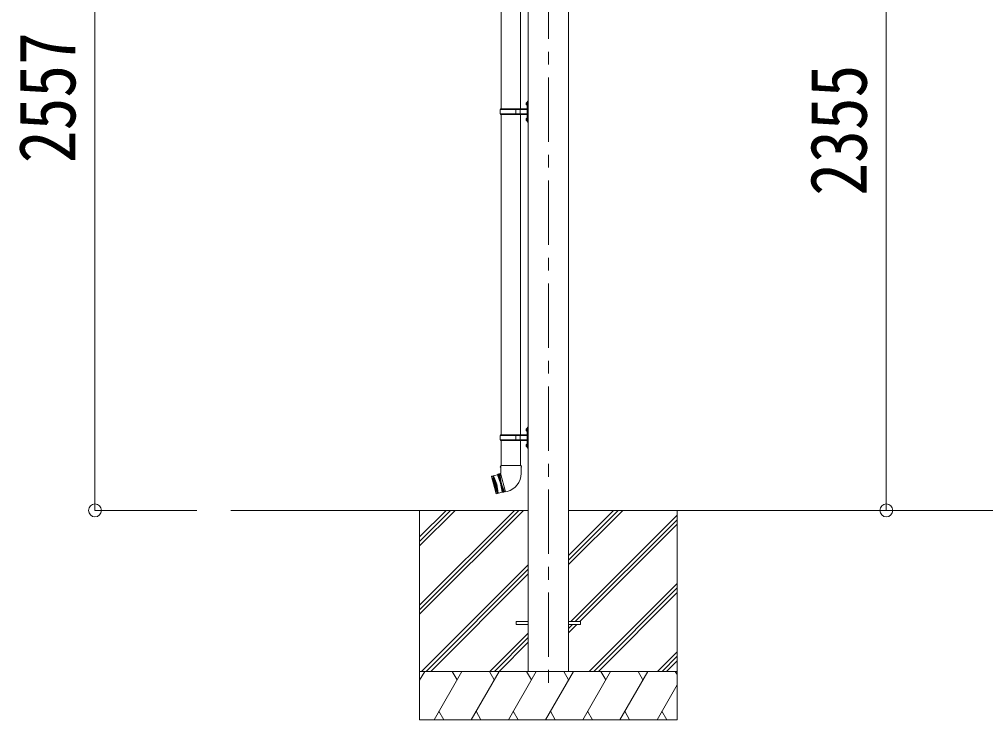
# Model space of a CAD drawing. Units: millimetres at full size, sheet at 1:40. Extents: x -11243 to 11243, y -7760 to 7760.
# Drawn here: x 482 to 3483, y -5220 to -3044 of the extents above; entities that cross this region are included whole.
import ezdxf
from ezdxf.enums import TextEntityAlignment as Align

# ---------------------------------------------------------------- set-up
doc = ezdxf.new("R2010")
doc.units = ezdxf.units.MM
doc.header["$LTSCALE"] = 40
doc.header["$PDMODE"] = 32
doc.header["$PDSIZE"] = 40
doc.linetypes.add('CHAIN1', pattern=[8, 5, -1, 1, -1])
doc.layers.add('0-3_ELV2', color=7, linetype='Continuous', lineweight=9)
doc.layers.add('0-6_OTH_LINE', color=6, linetype='Continuous', lineweight=9)
doc.styles.add('ＭＳ ゴシック', font='')
doc.styles.get('ＭＳ ゴシック').set_extended_font_data('MS Gothic')

msp = doc.modelspace()

# ---------------------------------------------------------------- linework, layer by layer
at = {"layer": '0-3_ELV2', "color": 5, "linetype": 'CHAIN1'}
msp.add_line((2125.34, -1945.03), (2125.34, -5120.46), dxfattribs=at)
at = {"layer": '0-3_ELV2', "color": 4}
for p, q in [((2062.84, -2215.95), (2062.84, -5069.85)), ((2187.84, -2215.95), (2187.84, -5069.85)), ((2025.34, -4915.35), (2062.84, -4915.35)), ((2025.34, -4915.35), (2025.34, -4924.35)), ((2187.84, -4915.35), (2225.34, -4915.35)), ((2225.34, -4915.35), (2225.34, -4924.35)), ((2025.34, -4924.35), (2062.84, -4924.35)), ((2187.84, -4924.35), (2225.34, -4924.35))]:
    msp.add_line(p, q, dxfattribs=at)
at = {"layer": '0-3_ELV2'}
for p, q in [((1978.99, -2432.86), (1978.99, -3322.35)), ((2038.69, -2432.86), (2038.69, -3322.35)), ((2060.84, -3298.86), (2058.84, -3300.86)), ((2058.84, -3300.86), (2058.84, -3361.86)), ((2060.84, -3298.86), (2060.84, -3363.86)), ((2060.84, -3298.86), (2062.84, -3298.86)), ((2062.84, -3363.86), (2062.84, -3298.86)), ((1975.84, -3324.36), (1976.84, -3322.36)), ((1975.84, -3338.36), (1975.84, -3324.36)), ((2024.33, -3324.36), (1975.84, -3324.36)), ((2058.34, -3322.36), (1976.84, -3322.36)), ((2024.33, -3340.36), (2024.33, -3322.36)), ((2025.09, -3322.36), (2027.09, -3324.36)), ((2058.34, -3324.36), (2027.09, -3324.36)), ((2037.46, -3324.36), (2035.46, -3322.36)), ((2037.46, -3338.36), (2037.46, -3324.36)), ((2056.54, -3305.21), (2058.58, -3306.21)), ((2057.81, -3303.21), (2058.44, -3303.21)), ((2057.81, -3303.21), (2057.81, -3311.51)), ((2057.81, -3311.51), (2058.44, -3311.51)), ((2058.44, -3303.21), (2058.84, -3303.61)), ((2058.58, -3306.21), (2059.19, -3307.36)), ((1975.84, -3338.36), (1976.84, -3340.36)), ((2024.33, -3338.36), (1975.84, -3338.36)), ((1976.84, -3340.36), (2058.34, -3340.36)), ((1978.99, -3340.35), (1978.99, -4334.86)), ((2025.09, -3340.36), (2027.09, -3338.36)), ((2058.34, -3338.36), (2027.09, -3338.36)), ((2037.46, -3338.36), (2035.46, -3340.36)), ((2038.69, -3340.35), (2038.69, -4334.86)), ((2056.54, -3353.21), (2058.58, -3354.21)), ((2057.81, -3351.21), (2058.44, -3351.21)), ((2057.81, -3351.21), (2057.81, -3359.51)), ((2057.81, -3359.51), (2058.44, -3359.51)), ((2058.44, -3351.21), (2058.44, -3359.51)), ((2058.44, -3351.21), (2058.84, -3351.61)), ((2058.44, -3359.51), (2058.84, -3359.11)), ((2058.58, -3354.21), (2059.19, -3355.36)), ((2058.84, -3361.86), (2060.84, -3363.86)), ((2062.84, -3363.86), (2060.84, -3363.86)), ((2056.54, -4317.71), (2058.58, -4318.71)), ((2057.81, -4315.71), (2058.44, -4315.71)), ((2057.81, -4315.71), (2057.81, -4324.01)), ((2058.44, -4315.71), (2058.84, -4316.11)), ((2058.58, -4318.71), (2059.19, -4319.86)), ((2060.84, -4311.36), (2058.84, -4313.36)), ((2058.84, -4313.36), (2058.84, -4374.36)), ((2060.84, -4311.36), (2060.84, -4376.36)), ((2060.84, -4311.36), (2062.84, -4311.36)), ((2062.84, -4376.36), (2062.84, -4311.36)), ((1975.84, -4336.86), (1976.84, -4334.86)), ((1975.84, -4350.86), (1975.84, -4336.86)), ((2024.33, -4336.86), (1975.84, -4336.86)), ((1975.84, -4350.86), (1976.84, -4352.86)), ((2024.33, -4350.86), (1975.84, -4350.86)), ((2058.34, -4334.86), (1976.84, -4334.86)), ((2024.33, -4352.86), (2024.33, -4334.86)), ((2025.09, -4334.86), (2027.09, -4336.86)), ((2025.09, -4352.86), (2027.09, -4350.86)), ((2058.34, -4336.86), (2027.09, -4336.86)), ((2058.34, -4350.86), (2027.09, -4350.86)), ((2037.46, -4336.86), (2035.46, -4334.86)), ((2037.46, -4350.86), (2035.46, -4352.86)), ((2037.46, -4350.86), (2037.46, -4336.86)), ((2057.81, -4324.01), (2058.44, -4324.01)), ((1976.84, -4352.86), (2058.34, -4352.86)), ((1978.99, -4352.86), (1978.99, -4430.72)), ((2038.69, -4352.86), (2038.69, -4430.72)), ((2056.54, -4365.71), (2058.58, -4366.71)), ((2057.81, -4363.71), (2058.44, -4363.71)), ((2057.81, -4363.71), (2057.81, -4372.01)), ((2057.81, -4372.01), (2058.44, -4372.01)), ((2058.44, -4363.71), (2058.44, -4372.01)), ((2058.44, -4363.71), (2058.84, -4364.11)), ((2058.44, -4372.01), (2058.84, -4371.61)), ((2058.58, -4366.71), (2059.19, -4367.86)), ((2058.84, -4374.36), (2060.84, -4376.36)), ((2062.84, -4376.36), (2060.84, -4376.36)), ((1977.14, -4430.72), (1975.44, -4435.22)), ((1977.17, -4435.72), (1975.44, -4435.22)), ((2040.54, -4430.72), (1977.14, -4430.72)), ((1977.14, -4430.72), (1977.28, -4453.96)), ((2040.54, -4430.72), (2040.39, -4455.72)), ((1948.55, -4464.25), (1948.91, -4463.64)), ((1948.55, -4464.25), (1962.87, -4517.66)), ((1966.78, -4458.85), (1948.91, -4463.64)), ((1963.48, -4518.02), (1948.91, -4463.64)), ((1952.77, -4462.6), (1967.34, -4516.98)), ((1957.16, -4490.57), (1952.77, -4462.6)), ((1954.7, -4462.08), (1969.27, -4516.47)), ((1964.89, -4488.5), (1954.7, -4462.08)), ((1969.42, -4457.11), (1966.78, -4458.85)), ((1969.42, -4457.11), (1971.35, -4456.59)), ((1984.51, -4513.42), (1969.42, -4457.11)), ((1974.31, -4456.05), (1971.35, -4456.59)), ((1971.35, -4456.59), (1986.44, -4512.9)), ((1977.21, -4455.28), (1974.31, -4456.05)), ((1974.31, -4456.05), (1978.89, -4484.75)), ((1977.28, -4453.96), (1976.88, -4454.07)), ((1976.88, -4454.07), (1992.49, -4512.31)), ((1957.16, -4490.57), (1967.34, -4516.98)), ((1964.89, -4488.5), (1969.27, -4516.47)), ((1989.27, -4511.88), (1978.89, -4484.75)), ((1963.48, -4518.02), (1962.87, -4517.66)), ((1981.35, -4513.23), (1963.48, -4518.02)), ((1984.51, -4513.42), (1981.35, -4513.23)), ((1984.51, -4513.42), (1986.44, -4512.9)), ((1989.27, -4511.88), (1986.44, -4512.9)), ((1992.17, -4511.11), (1989.27, -4511.88)), ((1992.49, -4512.31), (1997.4, -4511)), ((1138.55, -4569.85), (2062.84, -4569.85)), ((1725.34, -4569.85), (1725.34, -5219.85)), ((1725.34, -4864.03), (2019.52, -4569.85)), ((1725.34, -4878.17), (2033.66, -4569.85)), ((1725.34, -4892.31), (2047.8, -4569.85)), ((1725.34, -4680.18), (1835.67, -4569.85)), ((1725.34, -4666.04), (1821.53, -4569.85)), ((1725.34, -4651.9), (1807.38, -4569.85)), ((2187.84, -4738.18), (2356.17, -4569.85)), ((2187.84, -4724.04), (2342.03, -4569.85)), ((2187.84, -4709.9), (2327.88, -4569.85)), ((2187.84, -4569.85), (4062.83, -4569.85)), ((2194.51, -4915.35), (2525.34, -4584.53)), ((2525.34, -4569.85), (2525.34, -5219.85)), ((2208.66, -4915.35), (2525.34, -4598.68)), ((2222.8, -4915.35), (2525.34, -4612.82)), ((1731.65, -5069.85), (2062.84, -4738.66)), ((1745.79, -5069.85), (2062.84, -4752.81)), ((1759.93, -5069.85), (2062.84, -4766.95)), ((2252.15, -5069.85), (2525.34, -4796.66)), ((2266.29, -5069.85), (2525.34, -4810.81)), ((2280.43, -5069.85), (2525.34, -4824.95)), ((2062.84, -4950.8), (1943.78, -5069.85)), ((2187.84, -4950.31), (2213.8, -4924.35)), ((2187.84, -4936.17), (2199.66, -4924.35)), ((1957.92, -5069.85), (2062.84, -4964.94)), ((1972.06, -5069.85), (2062.84, -4979.08)), ((2464.28, -5069.85), (2525.34, -5008.79)), ((2478.42, -5069.85), (2525.34, -5022.94)), ((2492.56, -5069.85), (2525.34, -5037.08)), ((2525.34, -5069.85), (1725.34, -5069.85)), ((1725.34, -5097.36), (1741.22, -5069.85)), ((1770.08, -5219.85), (1856.69, -5069.85)), ((1841.69, -5095.83), (1826.69, -5069.85)), ((1885.55, -5219.85), (1972.16, -5069.85)), ((1957.16, -5095.84), (1942.15, -5069.85)), ((2001.02, -5219.85), (2087.63, -5069.85)), ((2072.63, -5095.84), (2057.62, -5069.85)), ((2116.49, -5219.85), (2203.1, -5069.85)), ((2188.1, -5095.83), (2173.09, -5069.85)), ((2231.96, -5219.85), (2318.57, -5069.85)), ((2303.57, -5095.83), (2288.57, -5069.85)), ((2347.43, -5219.85), (2434.04, -5069.85)), ((2404.04, -5069.85), (2419.04, -5095.83)), ((2519.51, -5069.85), (2525.34, -5079.95)), ((2462.9, -5219.85), (2525.34, -5111.72)), ((1725.34, -5219.85), (2525.34, -5219.85)), ((1785.08, -5193.87), (1800.08, -5219.85)), ((1900.55, -5193.87), (1915.55, -5219.85)), ((2016.02, -5193.87), (2031.02, -5219.85)), ((2131.49, -5193.87), (2146.49, -5219.85)), ((2246.96, -5193.87), (2261.96, -5219.85)), ((2362.43, -5193.87), (2377.43, -5219.85)), ((2477.9, -5193.87), (2492.9, -5219.85))]:
    msp.add_line(p, q, dxfattribs=at)
at = {"layer": '0-3_ELV2', "color": 6}
for p, q in [((716.87, -4569.85), (1033.1, -4569.85)), ((3174.73, -4569.85), (2534.7, -4569.85))]:
    msp.add_line(p, q, dxfattribs=at)
at = {"layer": '0-3_ELV2'}
for points in [[(2056.54, -3309.5), (2058.58, -3308.51), (2059.19, -3307.36)], [(2058.44, -3303.21), (2058.44, -3311.51), (2058.84, -3311.11)], [(2056.54, -3357.5), (2058.58, -3356.51), (2059.19, -3355.36)], [(2056.54, -4322), (2058.58, -4321.01), (2059.19, -4319.86)], [(2058.44, -4315.71), (2058.44, -4324.01), (2058.84, -4323.61)], [(2056.54, -4370), (2058.58, -4369.01), (2059.19, -4367.86)], [(2040.54, -4430.72), (2042.04, -4435.22), (2040.51, -4435.72)], [(1966.78, -4458.85), (1976.96, -4485.26), (1981.35, -4513.23)]]:
    msp.add_lwpolyline(points, dxfattribs=at)
for centre, radius, start, end in [((2062.14, -3307.36), 6, 136.21765, 223.78235), ((2058.34, -3321.86), 0.5, 270, 0), ((2058.34, -3323.86), 0.5, 270, 0), ((2062.14, -3355.36), 6, 136.21765, 223.78235), ((2058.34, -3338.86), 0.5, 0, 90), ((2058.34, -3340.86), 0.5, 0, 90), ((2062.14, -4319.86), 6, 136.21765, 223.78235), ((2058.34, -4334.36), 0.5, 270, 0), ((2058.34, -4336.36), 0.5, 270, 0), ((2058.34, -4351.36), 0.5, 0, 90), ((2062.14, -4367.86), 6, 136.21765, 223.78235), ((2058.34, -4353.36), 0.5, 0, 90), ((1982.39, -4454.98), 58, 285, 359.65623)]:
    msp.add_arc(centre, radius, start, end, dxfattribs=at)
at = {"layer": '0-3_ELV2', "color": 6}
for p in [(716.87, -4569.85), (3174.73, -4569.85)]:
    msp.add_point(p, dxfattribs=at)
at = {"layer": '0-6_OTH_LINE'}
for p, q in [((716.87, -4569.85), (716.87, -2012.62)), ((3174.73, -2214.85), (3174.73, -4569.85))]:
    msp.add_line(p, q, dxfattribs=at)

# ---------------------------------------------------------------- texts
at = {"layer": '0-3_ELV2', "style": 'ＭＳ ゴシック', "width": 0.85}
for s, p in [('2557', (708.87, -3491.24)), ('2355', (3166.73, -3592.35))]:
    msp.add_text(s, height=176, rotation=90, dxfattribs=at).set_placement(p, align=Align.BOTTOM_LEFT)

doc.saveas('drawing.dxf')
